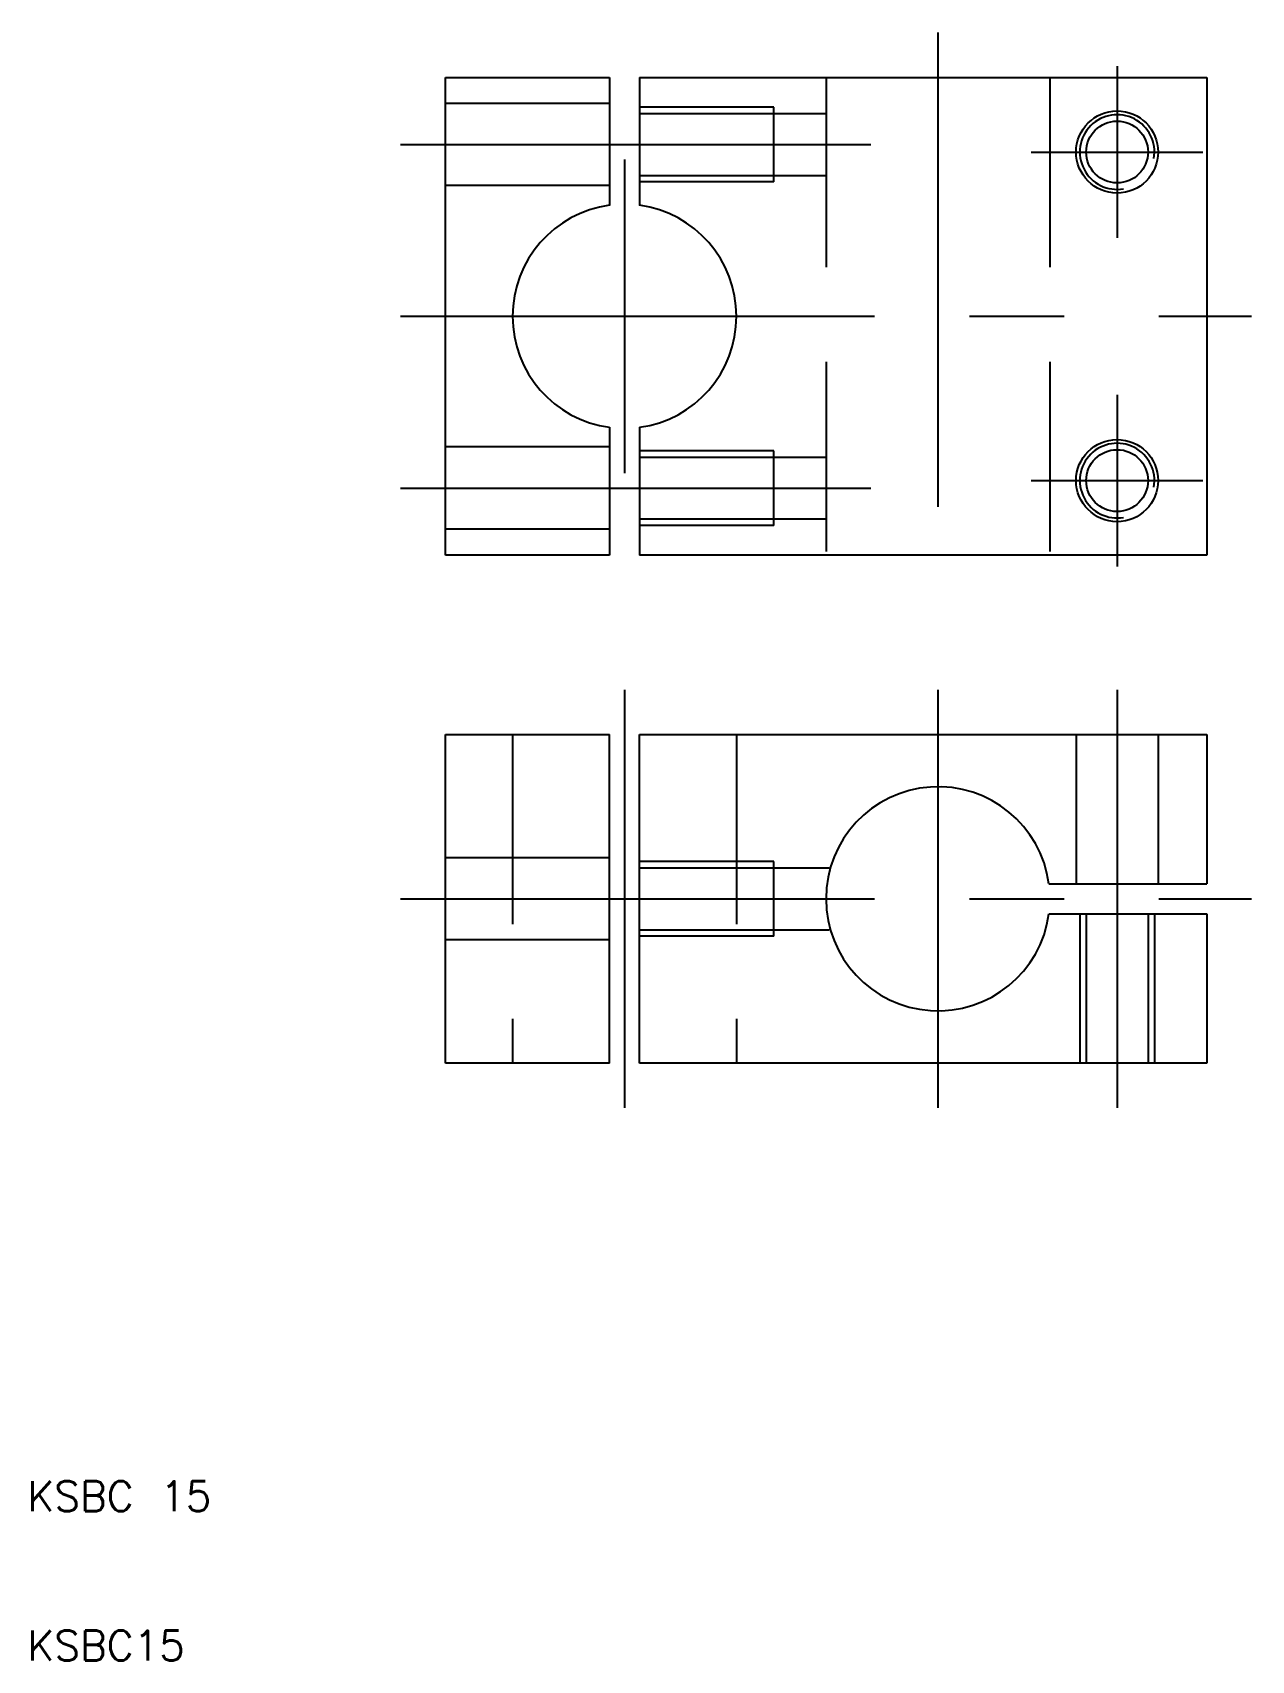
# Model space of a CAD drawing. Extents: x 10 to 92, y 10 to 119.
import ezdxf

# ---------------------------------------------------------------- set-up
doc = ezdxf.new("R2010")
doc.units = 0
doc.linetypes.add('CENTER', pattern=[50.8, 31.75, -6.35, 6.35, -6.35])
doc.linetypes.add('DASHED', pattern=[19.05, 12.7, -6.35])
doc.layers.get('0').update_dxf_attribs({"linetype": 'CONTINUOUS'})
doc.layers.add('CENTER', color=1, linetype='CENTER')
doc.styles.get("Standard").update_dxf_attribs({"font": 'txt.shx'})

msp = doc.modelspace()

# ---------------------------------------------------------------- linework, layer by layer
for p, q in [((38, 84), (38, 116)), ((38, 116), (49, 116)), ((49, 116), (49, 107.43)), ((51, 116), (89, 116)), ((51, 116), (51, 107.43)), ((89, 116), (89, 84)), ((49, 92.57), (49, 84)), ((51, 92.57), (51, 84)), ((49, 84), (38, 84)), ((89, 84), (51, 84)), ((38, 72), (49, 72)), ((38, 50), (38, 72)), ((49, 50), (49, 72)), ((51, 72), (89, 72)), ((51, 50), (51, 72)), ((89, 72), (89, 62)), ((78.43, 62), (89, 62)), ((78.43, 60), (89, 60)), ((89, 60), (89, 50)), ((49, 50), (38, 50)), ((89, 50), (51, 50))]:
    msp.add_line(p, q)
at = {"color": 3, "linetype": 'DASHED'}
for p, q in [((63.5, 116), (63.5, 84)), ((78.5, 116), (78.5, 84)), ((49, 114.25), (38, 114.25)), ((60, 114), (51, 114)), ((51, 113.57), (63.5, 113.57)), ((60, 109), (60, 114)), ((51, 109.43), (63.5, 109.43)), ((49, 108.75), (38, 108.75)), ((60, 109), (51, 109)), ((49, 91.25), (38, 91.25)), ((60, 91), (51, 91)), ((51, 90.57), (63.5, 90.57)), ((60, 86), (60, 91)), ((51, 86.43), (63.5, 86.43)), ((49, 85.75), (38, 85.75)), ((60, 86), (51, 86)), ((42.5, 72), (42.5, 50)), ((57.5, 72), (57.5, 50)), ((80.25, 72), (80.25, 62)), ((85.75, 72), (85.75, 62)), ((49, 63.75), (38, 63.75)), ((60, 63.5), (51, 63.5)), ((60, 58.5), (60, 63.5)), ((51, 63.07), (63.79, 63.07)), ((80.5, 60), (80.5, 50)), ((80.93, 60), (80.93, 50)), ((85.07, 60), (85.07, 50)), ((85.5, 60), (85.5, 50)), ((51, 58.93), (63.79, 58.93)), ((49, 58.25), (38, 58.25)), ((60, 58.5), (51, 58.5))]:
    msp.add_line(p, q, dxfattribs=at)
for centre, radius in [((83, 111), 2.75), ((83, 111), 2.07), ((83, 89), 2.75), ((83, 89), 2.07)]:
    msp.add_circle(centre, radius)
at = {"color": 3}
for centre in [(83, 111), (83, 89)]:
    msp.add_arc(centre, 2.5, 350, 280, dxfattribs=at)
for centre, start, end in [((50, 100), 97.6623, 262.3377), ((50, 100), 277.6623, 82.3377), ((71, 61), 7.6623, 352.3377)]:
    msp.add_arc(centre, 7.5, start, end)
at = {"layer": 'CENTER'}
for p, q in [((71, 119), (71, 81)), ((83, 116.75), (83, 105.25)), ((35, 111.5), (66.5, 111.5)), ((50, 110.5), (50, 89.5)), ((77.25, 111), (88.75, 111)), ((35, 100), (92, 100)), ((83, 94.75), (83, 83.25)), ((35, 88.5), (66.5, 88.5)), ((77.25, 89), (88.75, 89)), ((50, 75), (50, 47)), ((71, 75), (71, 47)), ((83, 75), (83, 47)), ((35, 61), (92, 61))]:
    msp.add_line(p, q, dxfattribs=at)

# ---------------------------------------------------------------- texts
for s, p in [('KSBC 15', (10, 20)), ('KSBC15', (10, 10))]:
    msp.add_text(s, height=2).set_placement(p)

doc.saveas('drawing.dxf')
